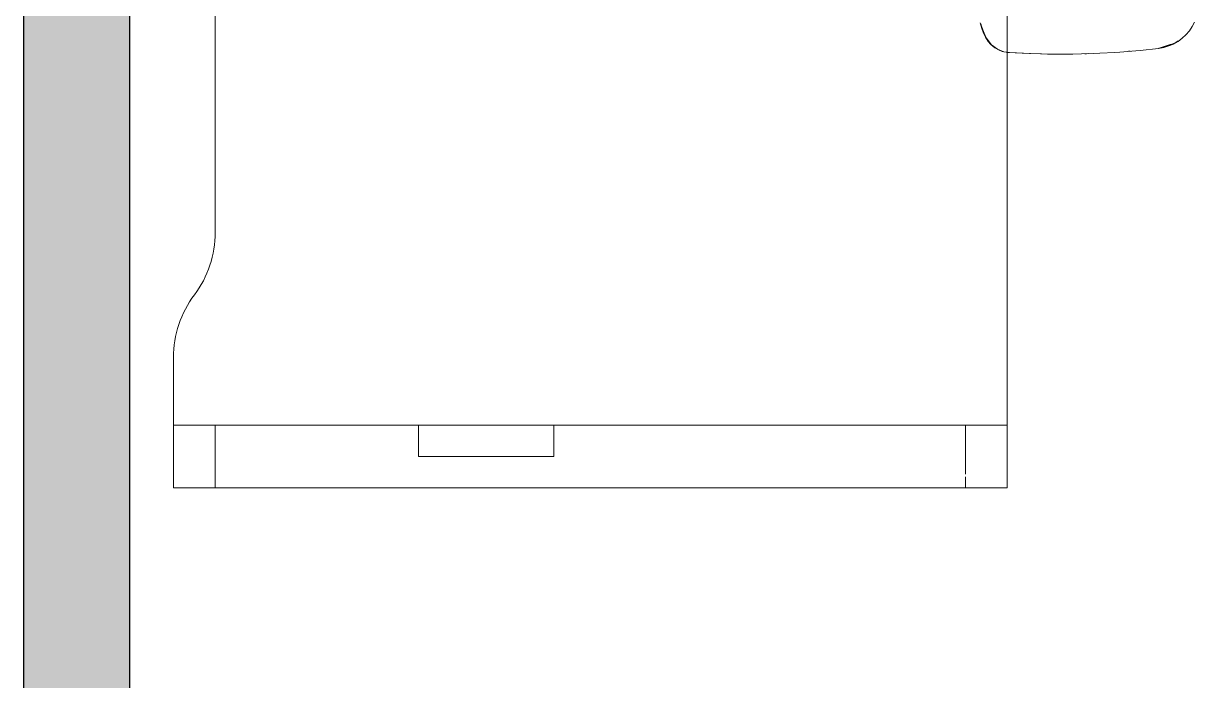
# Model space of a CAD drawing. Header units: millimetres. Extents: x 155927 to 326028, y -36033 to 97293.
# Drawn here: x 197881 to 199005, y 31223 to 31853 of the extents above; entities that cross this region are included whole.
import ezdxf

# ---------------------------------------------------------------- set-up
doc = ezdxf.new("R2010")
doc.units = ezdxf.units.MM
doc.header["$MEASUREMENT"] = 0
for name, color, linetype, lineweight in [('A-WALL-PATT', 7, 'CONTINUOUS', 9), ('G-IMPT', 8, 'CONTINUOUS', 9), ('I-FURN', 8, 'CONTINUOUS', 9), ('I-WALL', 7, 'CONTINUOUS', 9)]:
    doc.layers.add(name, color=color, linetype=linetype, lineweight=lineweight)

msp = doc.modelspace()

# ---------------------------------------------------------------- hatches: boundary and pattern name
at = {"layer": 'A-WALL-PATT'}
h = msp.add_hatch(color=256, dxfattribs=at)
h.paths.add_polyline_path([(197983.3, 28407.6), (197983.3, 28809.6), (197881.3, 28809.6), (197881.3, 28407.6)], flags=0)
h.paths.add_polyline_path([(197881.3, 29819.6), (197983.3, 29819.6), (197983.3, 33860.8), (197881.3, 33860.8), (197881.3, 30658.9)], flags=0)

# ---------------------------------------------------------------- linework, layer by layer
at = {"layer": 'G-IMPT'}
for p, q in [((198801, 31848.2), (198799.6, 31853.6)), ((198801.1, 31849.3), (198800.3, 31852.7)), ((199003.1, 31850), (199005.3, 31854.1)), ((198801, 31848.2), (198802.6, 31843.8)), ((198801.1, 31849.3), (198803.4, 31843.7)), ((198804.6, 31839.8), (198802.6, 31843.8)), ((198805.2, 31839.3), (198803.4, 31843.7)), ((198993.5, 31838.8), (198996.9, 31842)), ((199000.3, 31845.8), (198996.9, 31842)), ((199003.1, 31850), (199000.3, 31845.8)), ((198804.6, 31839.8), (198807.3, 31835.7)), ((198810.4, 31832.5), (198805.2, 31839.3)), ((198807.3, 31835.7), (198809.9, 31832.7)), ((198813.7, 31829.6), (198809.9, 31832.7)), ((198816.1, 31828.3), (198810.4, 31832.5)), ((198970.3, 31829.1), (198982.8, 31833)), ((198970.3, 31829.1), (198973.6, 31830)), ((198979.3, 31831.2), (198970.9, 31829.2)), ((198982.8, 31833), (198973.6, 31830)), ((198980.7, 31831.5), (198975.9, 31830)), ((198979.3, 31831.2), (198987.3, 31834.9)), ((198985, 31833.3), (198980.7, 31831.5)), ((198985, 31833.3), (198989.4, 31835.8)), ((198989.5, 31836.5), (198987.3, 31834.9)), ((198993.5, 31838.8), (198989.4, 31835.8)), ((198817.1, 31827.6), (198813.7, 31829.6)), ((198822.3, 31825.9), (198816.1, 31828.3)), ((198817.1, 31827.6), (198820.7, 31826.2)), ((198822.1, 31825.9), (198820.7, 31826.2)), ((198822.1, 31825.9), (198824.5, 31825.4)), ((198822.3, 31825.9), (198825.4, 31825.4)), ((198826.1, 31825.2), (198824.5, 31825.4)), ((198846.7, 31824.1), (198826.1, 31825.2)), ((198847.9, 31824.1), (198826.1, 31825.2)), ((198826.1, 31825.2), (198827.7, 31825.1)), ((198847.9, 31824.1), (198827.7, 31825.1)), ((198868.1, 31823.6), (198846.7, 31824.1)), ((198858.3, 31823.8), (198846.7, 31824.1)), ((198846.7, 31824.1), (198847.9, 31824.1)), ((198868.1, 31823.6), (198847.9, 31824.1)), ((198888.3, 31823.7), (198858.3, 31823.8)), ((198868.1, 31823.6), (198858.3, 31823.8)), ((198858.3, 31823.8), (198877.5, 31823.6)), ((198866.1, 31823.7), (198864.2, 31823.7)), ((198868.2, 31823.7), (198866.1, 31823.7)), ((198888.3, 31823.7), (198868.1, 31823.6)), ((198888.3, 31823.7), (198877.5, 31823.6)), ((198888.3, 31823.7), (198896.7, 31823.8)), ((198908.5, 31824.2), (198896.7, 31823.8)), ((198901.6, 31824), (198900.1, 31824)), ((198903.6, 31824.1), (198901.6, 31824)), ((198908.5, 31824.2), (198914.5, 31824.5)), ((198928.6, 31825.3), (198914.5, 31824.5)), ((198933.7, 31825.6), (198928.6, 31825.3)), ((198933.7, 31825.6), (198948.8, 31826.9)), ((198941.9, 31826.3), (198943.6, 31826.4)), ((198948.8, 31826.9), (198952.9, 31827.2)), ((198952.9, 31827.2), (198970.8, 31829.1)), ((198970.8, 31829.1), (198975.9, 31830))]:
    msp.add_line(p, q, dxfattribs=at)
at = {"layer": 'I-FURN'}
for p, q in [((198825.4, 31407.6), (198825.4, 32807.6)), ((198825.4, 32807.6), (198825.4, 31407.6)), ((198065.4, 32336.3), (198065.4, 31652.6)), ((198065.4, 31652.6), (198065.4, 32336.3)), ((198025.4, 31532.6), (198025.4, 31407.6)), ((198025.4, 31407.6), (198025.4, 31532.6)), ((198065.4, 31467.6), (198025.4, 31467.6)), ((198025.4, 31467.6), (198260.4, 31467.6)), ((198025.4, 31407.6), (198025.4, 31467.6)), ((198025.4, 31407.6), (198025.4, 31467.6)), ((198785.4, 31467.6), (198065.4, 31467.6)), ((198065.4, 31407.6), (198065.4, 31467.6)), ((198065.4, 31407.6), (198065.4, 31467.6)), ((198260.4, 31467.6), (198390.4, 31467.6)), ((198260.4, 31437.6), (198260.4, 31467.6)), ((198260.4, 31437.6), (198260.4, 31467.6)), ((198390.4, 31467.6), (198825.4, 31467.6)), ((198390.4, 31467.6), (198390.4, 31437.6)), ((198390.4, 31437.6), (198390.4, 31467.6)), ((198785.4, 31420.5), (198785.4, 31467.6)), ((198785.4, 31420.5), (198785.4, 31467.6)), ((198825.4, 31467.6), (198786, 31467.6)), ((198825.4, 31467.6), (198825.4, 31407.6)), ((198825.4, 31407.6), (198825.4, 31467.6)), ((198390.4, 31437.6), (198260.4, 31437.6)), ((198260.4, 31437.6), (198390.4, 31437.6)), ((198785.4, 31407.6), (198785.4, 31418.2)), ((198785.4, 31407.6), (198785.4, 31418.2)), ((198025.4, 31407.6), (198065.4, 31407.6)), ((198825.4, 31407.6), (198025.4, 31407.6)), ((198025.4, 31407.6), (198825.4, 31407.6)), ((198825.4, 31407.6), (198025.4, 31407.6)), ((198065.4, 31407.6), (198785.4, 31407.6)), ((198785.4, 31407.6), (198825.4, 31407.6))]:
    msp.add_line(p, q, dxfattribs=at)
for centre, start, end in [((197965.4, 31652.6), 323.1301, 0), ((197965.4, 31652.6), 323.1301, 0), ((198125.4, 31532.6), 143.1301, 180), ((198125.4, 31532.6), 143.1301, 180)]:
    msp.add_arc(centre, 100, start, end, dxfattribs=at)
at = {"layer": 'I-WALL', "lineweight": 30}
for p, q in [((197881.3, 33860.8), (197881.3, 29819.6)), ((197983.3, 29819.6), (197983.3, 33860.8))]:
    msp.add_line(p, q, dxfattribs=at)

doc.saveas('drawing.dxf')
